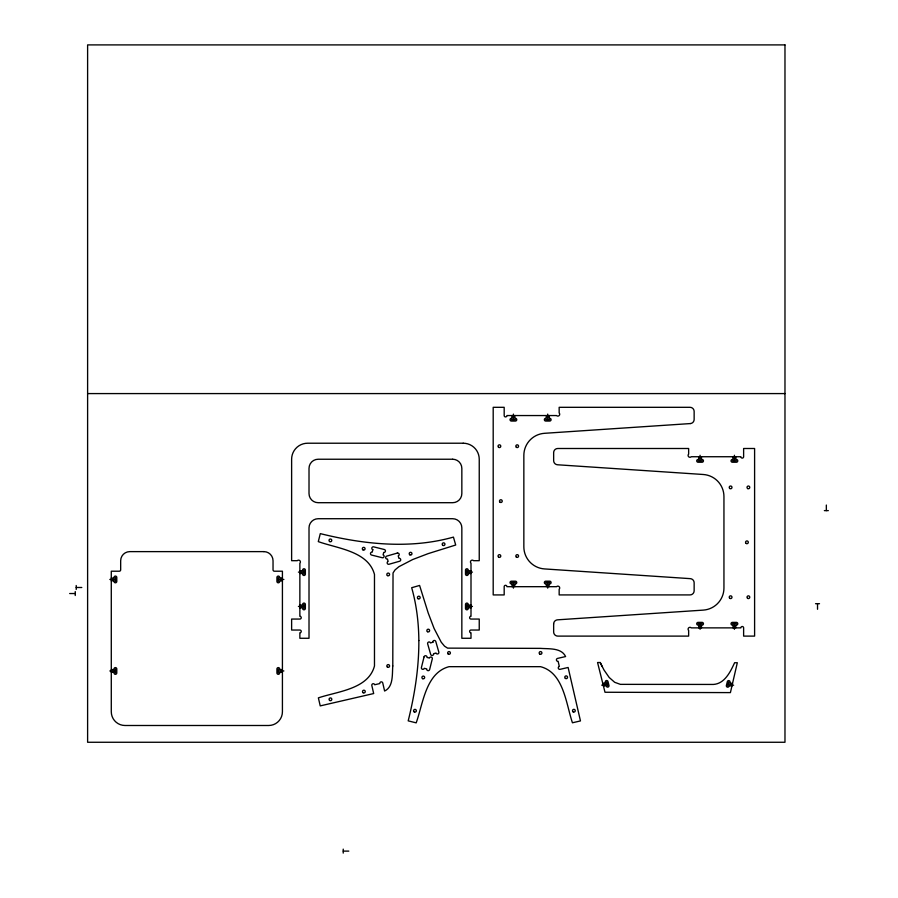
<?xml version="1.0" encoding="UTF-8"?>
<svg xmlns="http://www.w3.org/2000/svg" width="898" height="898" viewBox="0 0 898 898"><rect width="100%" height="100%" fill="white"/><g stroke="black" fill="none" stroke-linecap="round" stroke-linejoin="round"><path stroke-width="1.35" d="M698.711 456.734L698.711 459.484L698.094 459.484A1.369 1.369 0 0 0 696.725 460.854A1.369 1.369 0 0 0 698.094 462.234L702.068 462.234A1.369 1.369 0 0 0 703.437 460.854A1.369 1.369 0 0 0 702.068 459.484L701.45 459.484L701.45 456.734M733.026 456.734L733.026 459.484L732.409 459.484A1.369 1.369 0 0 0 731.039 460.854A1.369 1.369 0 0 0 732.409 462.234L736.382 462.234A1.369 1.369 0 0 0 737.763 460.854A1.369 1.369 0 0 0 736.382 459.484L735.776 459.484L735.776 456.734M727.717 685.814L728.671 681.952M602.805 683.49L605.476 682.828L605.331 682.222A1.369 1.369 0 0 1 606.33 680.561A1.369 1.369 0 0 1 607.991 681.56L608.956 685.421A1.369 1.369 0 0 1 607.957 687.082A1.369 1.369 0 0 1 606.296 686.083L606.139 685.488L603.467 686.151M601.727 685.174L607.138 683.827M87.611 393.582L784.975 393.582M511.411 419.669L515.385 419.669M545.726 419.669L549.699 419.669M698.094 460.854L702.068 460.854M732.409 460.854L736.382 460.854M824.353 510.625L828.326 510.625M299.865 570.746L302.615 570.746L302.615 570.14A1.369 1.369 0 0 1 303.984 568.76A1.369 1.369 0 0 1 305.365 570.14L305.365 574.114A1.369 1.369 0 0 1 303.984 575.483A1.369 1.369 0 0 1 302.615 574.114L302.615 573.496L299.865 573.496M471.001 570.746L468.24 570.746L468.24 570.14A1.369 1.369 0 0 0 466.87 568.76A1.369 1.369 0 0 0 465.501 570.14L465.501 574.114A1.369 1.369 0 0 0 466.87 575.483A1.369 1.369 0 0 0 468.24 574.114L468.24 573.496L471.001 573.496M298.405 572.127L303.984 572.127M466.87 572.127L472.449 572.127M111.285 578.065L114.035 578.065L114.035 577.459A1.369 1.369 0 0 1 115.415 576.078A1.369 1.369 0 0 1 116.785 577.459L116.785 581.433A1.369 1.369 0 0 1 115.415 582.802A1.369 1.369 0 0 1 114.035 581.433L114.035 580.815L111.285 580.815M282.421 578.065L279.671 578.065L279.671 577.459A1.369 1.369 0 0 0 278.29 576.078A1.369 1.369 0 0 0 276.921 577.459L276.921 581.433A1.369 1.369 0 0 0 278.29 582.802A1.369 1.369 0 0 0 279.671 581.433L279.671 580.815L282.421 580.815M109.825 579.446L115.415 579.446M278.29 579.446L283.869 579.446M511.411 582.555L515.385 582.555M545.726 582.555L549.699 582.555M76.207 587.494L81.785 587.494M69.674 593.533L75.252 593.533M815.541 603.692L819.515 603.692M299.865 605.072L302.615 605.072L302.615 604.455A1.369 1.369 0 0 1 303.984 603.086A1.369 1.369 0 0 1 305.365 604.455L305.365 608.429A1.369 1.369 0 0 1 303.984 609.798A1.369 1.369 0 0 1 302.615 608.429L302.615 607.811L299.865 607.811M471.001 605.072L468.24 605.072L468.24 604.455A1.369 1.369 0 0 0 466.87 603.086A1.369 1.369 0 0 0 465.501 604.455L465.501 608.429A1.369 1.369 0 0 0 466.87 609.798A1.369 1.369 0 0 0 468.24 608.429L468.24 607.811L471.001 607.811M298.405 606.442L303.984 606.442M466.87 606.442L472.449 606.442M698.094 623.74L702.068 623.74M732.409 623.74L736.382 623.74M111.285 669.582L114.035 669.582L114.035 668.976A1.369 1.369 0 0 1 115.415 667.596A1.369 1.369 0 0 1 116.785 668.976L116.785 672.95A1.369 1.369 0 0 1 115.415 674.319A1.369 1.369 0 0 1 114.035 672.95L114.035 672.333L111.285 672.333M282.421 669.582L279.671 669.582L279.671 668.976A1.369 1.369 0 0 0 278.29 667.596A1.369 1.369 0 0 0 276.921 668.976L276.921 672.95A1.369 1.369 0 0 0 278.29 674.319A1.369 1.369 0 0 0 279.671 672.95L279.671 672.333L282.421 672.333M109.825 670.963L115.415 670.963M278.29 670.963L283.869 670.963M343.227 851.113L348.806 851.113M600.212 662.522L597.563 662.511L604.994 692.257L730.411 692.605L737.314 662.735L734.609 662.735C730.411 671.76 724.72 683.771 713.349 684.444L620.372 684.355L614.681 682.3L609.214 677.507L603.984 669.975L600.212 662.522L602.188 666.642M732.51 683.546L729.861 682.884L730.007 682.289A1.369 1.369 0 0 0 729.008 680.628A1.369 1.369 0 0 0 727.346 681.627L726.381 685.477A1.369 1.369 0 0 0 727.38 687.138A1.369 1.369 0 0 0 729.041 686.139L729.187 685.544L731.881 686.218M728.199 683.872L733.632 685.23M606.666 681.896L607.62 685.746M826.34 505.046L826.34 510.625M817.528 603.692L817.528 609.271M735.776 627.87L735.776 625.109L736.382 625.109A1.369 1.369 0 0 0 737.763 623.74A1.369 1.369 0 0 0 736.382 622.37L732.409 622.37A1.369 1.369 0 0 0 731.039 623.74A1.369 1.369 0 0 0 732.409 625.109L733.026 625.109L733.026 627.87M734.396 455.275L734.396 460.854M734.396 623.74L734.396 629.318M701.45 627.87L701.45 625.109L702.068 625.109A1.369 1.369 0 0 0 703.437 623.74A1.369 1.369 0 0 0 702.068 622.37L698.094 622.37A1.369 1.369 0 0 0 696.725 623.74A1.369 1.369 0 0 0 698.094 625.109L698.711 625.109L698.711 627.87M700.081 455.275L700.081 460.854M700.081 623.74L700.081 629.318M549.093 415.55L549.093 418.3L549.699 418.3A1.369 1.369 0 0 1 551.08 419.669A1.369 1.369 0 0 1 549.699 421.05L545.726 421.05A1.369 1.369 0 0 1 544.356 419.669A1.369 1.369 0 0 1 545.726 418.3L546.343 418.3L546.343 415.55M549.093 586.686L549.093 583.925L549.699 583.925A1.369 1.369 0 0 0 551.08 582.555A1.369 1.369 0 0 0 549.699 581.186L545.726 581.186A1.369 1.369 0 0 0 544.356 582.555A1.369 1.369 0 0 0 545.726 583.925L546.343 583.925L546.343 586.686M547.713 414.09L547.713 419.669M547.713 582.555L547.713 588.134M514.767 415.55L514.767 418.3L515.385 418.3A1.369 1.369 0 0 1 516.754 419.669A1.369 1.369 0 0 1 515.385 421.05L511.411 421.05A1.369 1.369 0 0 1 510.042 419.669A1.369 1.369 0 0 1 511.411 418.3L512.028 418.3L512.028 415.55M514.767 586.686L514.767 583.925L515.385 583.925A1.369 1.369 0 0 0 516.754 582.555A1.369 1.369 0 0 0 515.385 581.186L511.411 581.186A1.369 1.369 0 0 0 510.042 582.555A1.369 1.369 0 0 0 511.411 583.925L512.028 583.925L512.028 586.686M513.398 414.09L513.398 419.669M513.398 582.555L513.398 588.134M466.87 570.14L466.87 574.114M466.87 604.455L466.87 608.429M343.227 849.126L343.227 853.1M303.984 570.14L303.984 574.114M303.984 604.455L303.984 608.429M278.29 577.459L278.29 581.433M278.29 668.976L278.29 672.95M115.415 577.459L115.415 581.433M115.415 668.976L115.415 672.95M76.207 585.507L76.207 589.481M75.252 591.546L75.252 595.52M553.651 623.942L553.651 631.99A4.12 4.12 0 0 0 557.77 636.11L688.643 636.11L688.643 630.452A1.83 1.83 0 0 1 688.643 627.87A1.83 1.83 0 0 1 691.236 627.87L740.872 627.87A1.369 1.369 0 0 1 742.253 626.501A1.369 1.369 0 0 1 743.623 627.87L743.623 636.11L754.601 636.11L754.601 448.495L743.623 448.495L743.623 456.734A1.369 1.369 0 0 1 742.253 458.103A1.369 1.369 0 0 1 740.872 456.734L691.236 456.734A1.83 1.83 0 0 1 688.643 456.734A1.83 1.83 0 0 1 688.643 454.141L688.643 448.495L557.77 448.495A4.12 4.12 0 0 0 553.651 452.614L553.651 460.652A4.12 4.12 0 0 0 557.501 464.771L703.291 474.492A22.136 22.136 0 0 1 723.945 496.572L723.945 588.022A22.136 22.136 0 0 1 703.291 610.112L557.501 619.833A4.12 4.12 0 0 0 553.651 623.942M418.85 640.532C418.984 667.641 414.719 694.603 408.197 720.858L416.189 722.856C423.081 703.617 425.775 672.838 449.022 666.675L540.54 666.675C563.742 672.725 565.965 703.617 572.441 722.778L580.467 720.926L568.12 667.472L560.094 669.324A1.493 1.493 0 0 1 558.332 668.269A1.493 1.493 0 0 1 559.319 666.451L558.129 661.321A1.493 1.493 0 0 1 556.446 660.131A1.493 1.493 0 0 1 557.579 658.402L565.605 656.55C561.351 647.57 548.824 649.052 540.54 648.367L447.574 648.131L444.521 646.156L441.255 642.227L434.104 628.465L428.2 612.975L419.591 585.451L411.677 587.719C416.56 604.87 418.692 622.718 418.85 640.532M392.785 665.968C392.1 674.252 393.582 686.779 384.613 691.033L382.761 683.008A1.493 1.493 0 0 0 381.033 681.874A1.493 1.493 0 0 0 379.832 683.558L374.702 684.747A1.493 1.493 0 0 0 372.883 683.76A1.493 1.493 0 0 0 371.828 685.522L373.68 693.548L320.227 705.895L318.375 697.869C337.536 691.393 368.427 689.17 374.477 665.968L374.477 574.451C368.315 551.204 337.536 548.51 318.296 541.617L320.294 533.625C363.589 544.334 409.903 549.385 453.434 537.105L455.701 545.019L428.178 553.628L412.687 559.533L398.925 566.683L394.997 569.949L393.032 573.003L392.785 665.968M372.827 549.699L372.221 552.147A1.493 1.493 0 0 0 370.515 553.314A1.493 1.493 0 0 0 371.615 555.065L382.245 557.725A1.493 1.493 0 0 0 384.052 556.704A1.493 1.493 0 0 0 383.098 554.874L383.715 552.427A1.493 1.493 0 0 0 385.41 551.26A1.493 1.493 0 0 0 384.322 549.509L373.691 546.86A1.493 1.493 0 0 0 371.873 547.859A1.493 1.493 0 0 0 372.827 549.699M424.081 656.831L421.431 667.461A1.493 1.493 0 0 0 422.43 669.279A1.493 1.493 0 0 0 424.271 668.325L426.73 668.931A1.493 1.493 0 0 0 427.886 670.638A1.493 1.493 0 0 0 429.637 669.549L432.297 658.896A1.493 1.493 0 0 0 431.276 657.1A1.493 1.493 0 0 0 429.435 658.054L426.999 657.448A1.493 1.493 0 0 0 425.832 655.742A1.493 1.493 0 0 0 424.081 656.831M397.286 553.089L386.735 556.109A1.493 1.493 0 0 0 385.702 557.894A1.493 1.493 0 0 0 387.442 559.005L388.138 561.43A1.493 1.493 0 0 0 387.24 563.282A1.493 1.493 0 0 0 389.07 564.247L399.621 561.228A1.493 1.493 0 0 0 400.665 559.443A1.493 1.493 0 0 0 398.914 558.332L398.218 555.907A1.493 1.493 0 0 0 399.116 554.055A1.493 1.493 0 0 0 397.286 553.089M432.903 642.238L430.479 642.934A1.493 1.493 0 0 0 428.627 642.036A1.493 1.493 0 0 0 427.661 643.866L430.681 654.418A1.493 1.493 0 0 0 432.466 655.45A1.493 1.493 0 0 0 433.577 653.71L436.001 653.014A1.493 1.493 0 0 0 437.865 653.912A1.493 1.493 0 0 0 438.83 652.083L435.799 641.531A1.493 1.493 0 0 0 434.015 640.487A1.493 1.493 0 0 0 432.903 642.238M690.304 423.575L544.514 433.307A22.136 22.136 0 0 0 523.848 455.387L523.848 546.837A22.136 22.136 0 0 0 544.514 568.928L690.304 578.649A4.12 4.12 0 0 1 694.143 582.757L694.143 590.805A4.12 4.12 0 0 1 690.023 594.914L559.162 594.925L559.162 589.268A1.83 1.83 0 0 0 559.162 586.686A1.83 1.83 0 0 0 556.569 586.686L506.921 586.686A1.369 1.369 0 0 0 505.552 585.305A1.369 1.369 0 0 0 504.182 586.686L504.182 594.925L493.193 594.925L493.193 407.31L504.182 407.31L504.182 415.55A1.369 1.369 0 0 0 505.552 416.919A1.369 1.369 0 0 0 506.921 415.55L556.569 415.55A1.83 1.83 0 0 0 559.162 415.55A1.83 1.83 0 0 0 559.162 412.957L559.162 407.31L690.023 407.31A4.12 4.12 0 0 1 694.143 411.43L694.143 419.467A4.12 4.12 0 0 1 690.304 423.575M784.975 44.9L87.611 44.9L87.611 742.264L784.975 742.264L784.975 44.9M463.222 443.219L307.644 443.219A16.018 16.018 0 0 0 291.626 459.237L291.626 560.689L297.272 560.689A1.83 1.83 0 0 1 299.865 560.689A1.83 1.83 0 0 1 299.865 563.271L299.865 616.309A1.369 1.369 0 0 1 301.234 617.689A1.369 1.369 0 0 1 299.865 619.059L291.626 619.059L291.626 630.037L299.865 630.037A1.369 1.369 0 0 1 301.234 631.417A1.369 1.369 0 0 1 299.865 632.787L299.865 638.276L309.013 638.276L309.013 527.867A9.148 9.148 0 0 1 318.161 518.718L452.693 518.718A9.148 9.148 0 0 1 461.841 527.867L461.841 638.276L471.001 638.276L471.001 632.787A1.369 1.369 0 0 1 469.62 631.417A1.369 1.369 0 0 1 471.001 630.037L479.24 630.037L479.24 619.059L471.001 619.059A1.369 1.369 0 0 1 469.62 617.689A1.369 1.369 0 0 1 471.001 616.309L471.001 563.271A1.83 1.83 0 0 1 471.001 560.689A1.83 1.83 0 0 1 473.583 560.689L479.24 560.689L479.24 459.237A16.018 16.018 0 0 0 463.222 443.219M452.693 459.237L318.161 459.237A9.148 9.148 0 0 0 309.013 468.386L309.013 493.552A9.148 9.148 0 0 0 318.161 502.7L452.693 502.7A9.148 9.148 0 0 0 461.841 493.552L461.841 468.386A9.148 9.148 0 0 0 452.693 459.237M263.889 551.619L129.817 551.619A9.148 9.148 0 0 0 120.669 560.767L120.669 569.826A1.369 1.369 0 0 1 119.288 571.207L111.285 571.207L111.285 711.766A13.728 13.728 0 0 0 125.013 725.494L268.693 725.494A13.728 13.728 0 0 0 282.421 711.766L282.421 571.207L274.418 571.207A1.369 1.369 0 0 1 273.037 569.826L273.037 560.767A9.148 9.148 0 0 0 263.889 551.619M329.701 700.462A1.369 1.369 0 0 0 331.811 699.374A1.369 1.369 0 0 0 329.824 698.083A1.369 1.369 0 0 0 329.701 700.462M363.14 692.74A1.369 1.369 0 0 0 365.25 691.662A1.369 1.369 0 0 0 363.263 690.36A1.369 1.369 0 0 0 363.14 692.74M387.42 667.091A1.369 1.369 0 0 0 389.575 666.091A1.369 1.369 0 0 0 387.633 664.722A1.369 1.369 0 0 0 387.42 667.091M387.42 575.573A1.369 1.369 0 0 0 389.575 574.574A1.369 1.369 0 0 0 387.633 573.205A1.369 1.369 0 0 0 387.42 575.573M442.781 545.333A1.369 1.369 0 0 0 444.937 544.356A1.369 1.369 0 0 0 443.006 542.964A1.369 1.369 0 0 0 442.781 545.333M409.791 554.796A1.369 1.369 0 0 0 411.946 553.808A1.369 1.369 0 0 0 410.016 552.427A1.369 1.369 0 0 0 409.791 554.796M362.904 549.845A1.369 1.369 0 0 0 365.059 548.846A1.369 1.369 0 0 0 363.118 547.477A1.369 1.369 0 0 0 362.904 549.845M329.6 541.516A1.369 1.369 0 0 0 331.766 540.517A1.369 1.369 0 0 0 329.813 539.148A1.369 1.369 0 0 0 329.6 541.516M414.281 711.946A1.369 1.369 0 0 0 416.346 710.756A1.369 1.369 0 0 0 414.281 709.566A1.369 1.369 0 0 0 414.281 711.946M422.61 678.652A1.369 1.369 0 0 0 424.664 677.462A1.369 1.369 0 0 0 422.61 676.273A1.369 1.369 0 0 0 422.61 678.652M427.448 631.687A1.369 1.369 0 0 0 429.614 630.699A1.369 1.369 0 0 0 427.684 629.318A1.369 1.369 0 0 0 427.448 631.687M417.997 598.697A1.369 1.369 0 0 0 420.152 597.709A1.369 1.369 0 0 0 418.221 596.328A1.369 1.369 0 0 0 417.997 598.697M448.338 654.137A1.369 1.369 0 0 0 450.392 652.947A1.369 1.369 0 0 0 448.338 651.757A1.369 1.369 0 0 0 448.338 654.137M539.855 654.137A1.369 1.369 0 0 0 541.909 652.947A1.369 1.369 0 0 0 539.855 651.757A1.369 1.369 0 0 0 539.855 654.137M565.414 678.428A1.369 1.369 0 0 0 567.536 677.339A1.369 1.369 0 0 0 565.538 676.048A1.369 1.369 0 0 0 565.414 678.428M573.137 711.867A1.369 1.369 0 0 0 575.248 710.778A1.369 1.369 0 0 0 573.261 709.487A1.369 1.369 0 0 0 573.137 711.867M516.406 557.142A1.369 1.369 0 0 0 518.561 556.143A1.369 1.369 0 0 0 516.619 554.784A1.369 1.369 0 0 0 516.406 557.142M498.615 447.327A1.369 1.369 0 0 0 500.77 446.328A1.369 1.369 0 0 0 498.828 444.959A1.369 1.369 0 0 0 498.615 447.327M516.406 447.327A1.369 1.369 0 0 0 518.561 446.328A1.369 1.369 0 0 0 516.619 444.959A1.369 1.369 0 0 0 516.406 447.327M500.085 502.251A1.369 1.369 0 0 0 502.229 501.219A1.369 1.369 0 0 0 500.265 499.883A1.369 1.369 0 0 0 500.085 502.251M498.615 557.142A1.369 1.369 0 0 0 500.77 556.143A1.369 1.369 0 0 0 498.828 554.784A1.369 1.369 0 0 0 498.615 557.142M729.917 598.405A1.369 1.369 0 0 0 731.982 597.215A1.369 1.369 0 0 0 729.917 596.025A1.369 1.369 0 0 0 729.917 598.405M747.708 488.579A1.369 1.369 0 0 0 749.763 487.389A1.369 1.369 0 0 0 747.708 486.2A1.369 1.369 0 0 0 747.708 488.579M729.816 488.512A1.369 1.369 0 0 0 731.971 487.513A1.369 1.369 0 0 0 730.029 486.144A1.369 1.369 0 0 0 729.816 488.512M746.249 543.492A1.369 1.369 0 0 0 748.315 542.302A1.369 1.369 0 0 0 746.249 541.112A1.369 1.369 0 0 0 746.249 543.492M747.708 598.405A1.369 1.369 0 0 0 749.763 597.215A1.369 1.369 0 0 0 747.708 596.025A1.369 1.369 0 0 0 747.708 598.405"/></g></svg>
